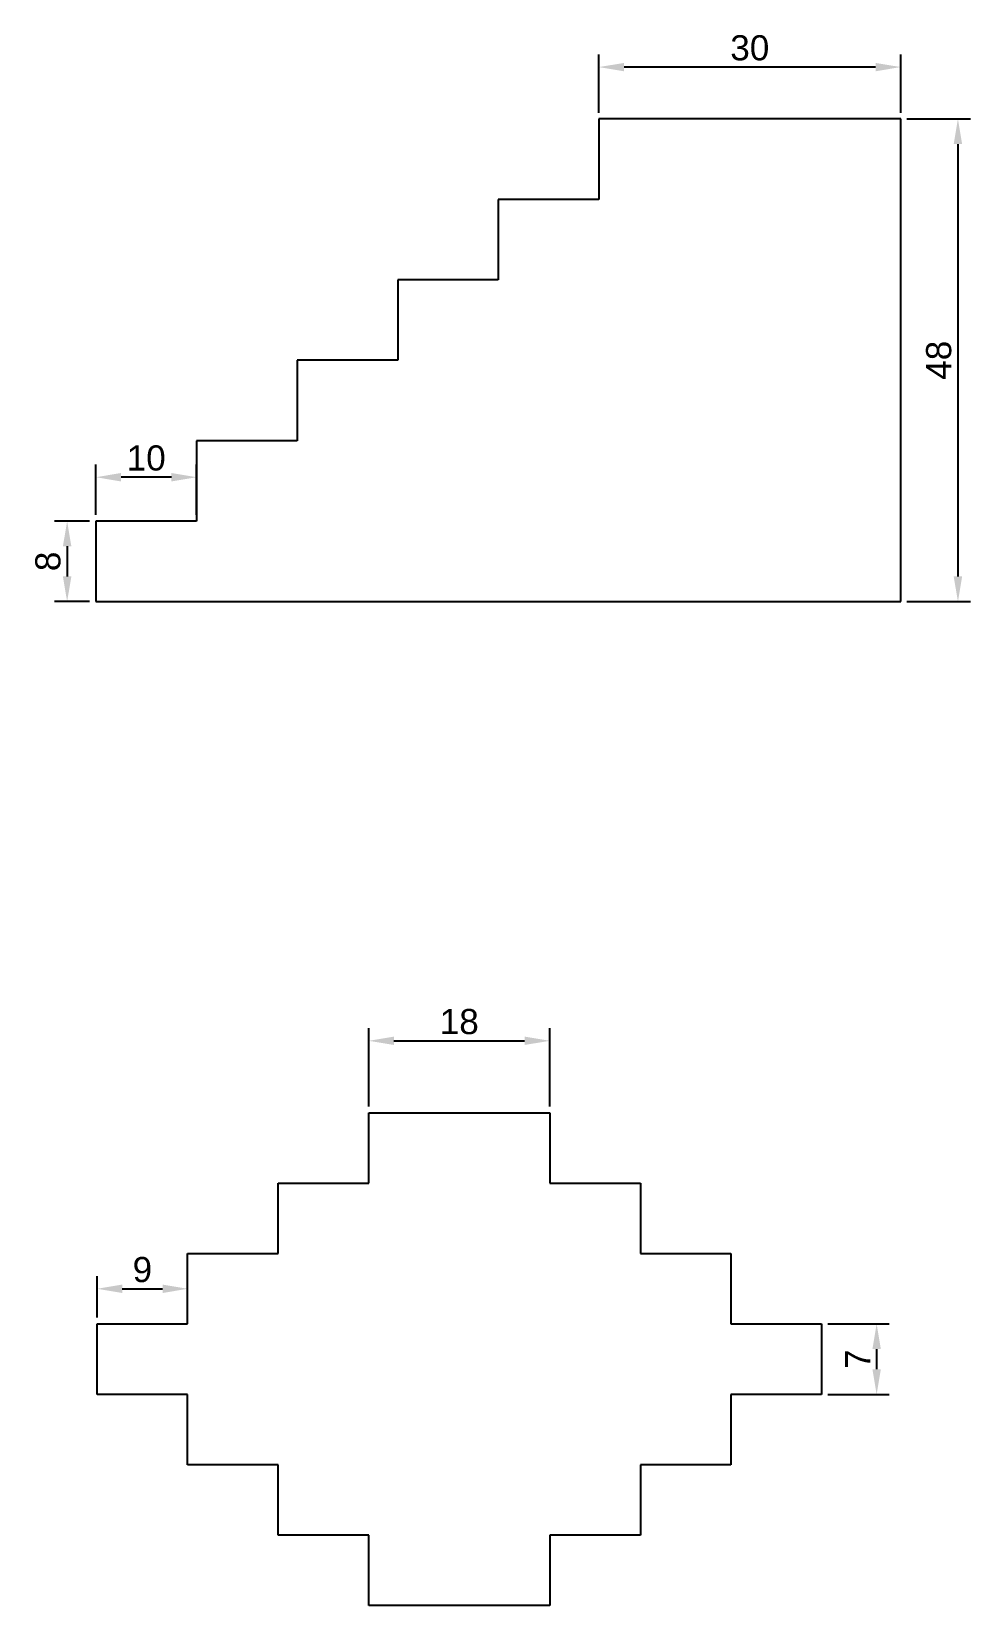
# Model space of a CAD drawing. Header units: millimetres. Extents: x 3414 to 3507, y 801 to 957.
import ezdxf

# ---------------------------------------------------------------- set-up
doc = ezdxf.new("R2010")
doc.units = ezdxf.units.MM
doc.styles.get("Standard").update_dxf_attribs({"font": 'arial.ttf'})
doc.dimstyles.new('ISO-25', dxfattribs={"dimtxt": 2.5, "dimasz": 2.5, "dimexe": 1.25, "dimexo": 0.625, "dimtad": 1, "dimdec": 0, "dimtxsty": 'Standard', "dimcen": 2.5, "dimadec": 0, "dimazin": 0, "dimtfac": 1, "dimtdec": 0, "dimtmove": 0, "dimatfit": 3, "dimfxl": 1, "dimarcsym": 0})

# ---------------------------------------------------------------- blocks, each defined once
blk = doc.blocks.new('*D1')
at = {"color": 0, "lineweight": -2, "transparency": 16777216}
for p, q in [((3500.71, 948.53), (3507.03, 948.53)), ((3505.78, 946.03), (3505.78, 903.03)), ((3500.71, 900.53), (3507.03, 900.53))]:
    blk.add_line(p, q, dxfattribs=at)
at = {"color": 0, "transparency": 16777216}
for points in [[(3505.36, 946.03), (3506.2, 946.03), (3505.78, 948.53)], [(3505.36, 903.03), (3506.2, 903.03), (3505.78, 900.53)]]:
    blk.add_solid(points, dxfattribs=at)
at = {"layer": 'Defpoints', "color": 0, "transparency": 16777216}
for p in [(3500.09, 948.53), (3500.09, 900.53), (3505.78, 900.53)]:
    blk.add_point(p, dxfattribs=at)
at = {"color": 0, "transparency": 16777216, "insert": (3503.88, 924.53), "char_height": 2.5, "attachment_point": 5, "rotation": 90}
blk.add_mtext('48', dxfattribs=at)
blk = doc.blocks.new('*D2')
at = {"color": 0, "lineweight": -2, "transparency": 16777216}
for p, q in [((3470.09, 949.15), (3470.09, 954.94)), ((3500.09, 949.15), (3500.09, 954.94)), ((3497.59, 953.69), (3472.59, 953.69))]:
    blk.add_line(p, q, dxfattribs=at)
at = {"color": 0, "transparency": 16777216}
for points in [[(3472.59, 954.1), (3472.59, 953.27), (3470.09, 953.69)], [(3497.59, 954.1), (3497.59, 953.27), (3500.09, 953.69)]]:
    blk.add_solid(points, dxfattribs=at)
at = {"layer": 'Defpoints', "color": 0, "transparency": 16777216}
for p in [(3470.09, 953.69), (3470.09, 948.53), (3500.09, 948.53)]:
    blk.add_point(p, dxfattribs=at)
at = {"color": 0, "transparency": 16777216, "insert": (3485.09, 955.59), "char_height": 2.5, "attachment_point": 5}
blk.add_mtext('30', dxfattribs=at)
blk = doc.blocks.new('*D3')
at = {"color": 0, "lineweight": -2, "transparency": 16777216}
for p, q in [((3420.09, 909.15), (3420.09, 914.15)), ((3427.59, 912.9), (3422.59, 912.9)), ((3430.09, 909.15), (3430.09, 914.15))]:
    blk.add_line(p, q, dxfattribs=at)
at = {"color": 0, "transparency": 16777216}
for points in [[(3422.59, 913.32), (3422.59, 912.48), (3420.09, 912.9)], [(3427.59, 913.32), (3427.59, 912.48), (3430.09, 912.9)]]:
    blk.add_solid(points, dxfattribs=at)
at = {"layer": 'Defpoints', "color": 0, "transparency": 16777216}
for p in [(3420.09, 912.9), (3420.09, 908.53), (3430.09, 908.53)]:
    blk.add_point(p, dxfattribs=at)
at = {"color": 0, "transparency": 16777216, "insert": (3425.09, 914.8), "char_height": 2.5, "attachment_point": 5}
blk.add_mtext('10', dxfattribs=at)
blk = doc.blocks.new('*D4')
at = {"color": 0, "lineweight": -2, "transparency": 16777216}
for p, q in [((3419.46, 908.53), (3415.98, 908.53)), ((3417.23, 906.03), (3417.23, 903.03)), ((3419.46, 900.53), (3415.98, 900.53))]:
    blk.add_line(p, q, dxfattribs=at)
at = {"color": 0, "transparency": 16777216}
for points in [[(3416.81, 906.03), (3417.65, 906.03), (3417.23, 908.53)], [(3416.81, 903.03), (3417.65, 903.03), (3417.23, 900.53)]]:
    blk.add_solid(points, dxfattribs=at)
at = {"layer": 'Defpoints', "color": 0, "transparency": 16777216}
for p in [(3420.09, 908.53), (3417.23, 900.53), (3420.09, 900.53)]:
    blk.add_point(p, dxfattribs=at)
at = {"color": 0, "transparency": 16777216, "insert": (3415.33, 904.53), "char_height": 2.5, "attachment_point": 5, "rotation": 90}
blk.add_mtext('8', dxfattribs=at)
blk = doc.blocks.new('*D5')
at = {"color": 0, "lineweight": -2, "transparency": 16777216}
for p, q in [((3420.21, 829.32), (3420.21, 833.44)), ((3429.21, 829.32), (3429.21, 833.44)), ((3422.71, 832.19), (3426.71, 832.19))]:
    blk.add_line(p, q, dxfattribs=at)
at = {"color": 0, "transparency": 16777216}
for points in [[(3422.71, 832.61), (3422.71, 831.77), (3420.21, 832.19)], [(3426.71, 832.61), (3426.71, 831.77), (3429.21, 832.19)]]:
    blk.add_solid(points, dxfattribs=at)
at = {"layer": 'Defpoints', "color": 0, "transparency": 16777216}
for p in [(3429.21, 832.19), (3420.21, 828.69), (3429.21, 828.69)]:
    blk.add_point(p, dxfattribs=at)
at = {"color": 0, "transparency": 16777216, "insert": (3424.71, 834.09), "char_height": 2.5, "attachment_point": 5}
blk.add_mtext('9', dxfattribs=at)
blk = doc.blocks.new('*D6')
at = {"color": 0, "lineweight": -2, "transparency": 16777216}
for p, q in [((3447.21, 850.32), (3447.21, 858.1)), ((3465.21, 850.32), (3465.21, 858.1)), ((3449.71, 856.85), (3462.71, 856.85))]:
    blk.add_line(p, q, dxfattribs=at)
at = {"color": 0, "transparency": 16777216}
for points in [[(3449.71, 857.27), (3449.71, 856.44), (3447.21, 856.85)], [(3462.71, 857.27), (3462.71, 856.44), (3465.21, 856.85)]]:
    blk.add_solid(points, dxfattribs=at)
at = {"layer": 'Defpoints', "color": 0, "transparency": 16777216}
for p in [(3465.21, 856.85), (3447.21, 849.69), (3465.21, 849.69)]:
    blk.add_point(p, dxfattribs=at)
at = {"color": 0, "transparency": 16777216, "insert": (3456.21, 858.75), "char_height": 2.5, "attachment_point": 5}
blk.add_mtext('18', dxfattribs=at)
blk = doc.blocks.new('*D7')
at = {"color": 0, "lineweight": -2, "transparency": 16777216}
for p, q in [((3492.84, 828.69), (3498.95, 828.69)), ((3497.7, 826.19), (3497.7, 824.19)), ((3492.84, 821.69), (3498.95, 821.69))]:
    blk.add_line(p, q, dxfattribs=at)
at = {"color": 0, "transparency": 16777216}
for points in [[(3497.28, 826.19), (3498.12, 826.19), (3497.7, 828.69)], [(3497.28, 824.19), (3498.12, 824.19), (3497.7, 821.69)]]:
    blk.add_solid(points, dxfattribs=at)
at = {"layer": 'Defpoints', "color": 0, "transparency": 16777216}
for p in [(3492.21, 828.69), (3492.21, 821.69), (3497.7, 821.69)]:
    blk.add_point(p, dxfattribs=at)
at = {"color": 0, "transparency": 16777216, "insert": (3495.82, 825.19), "char_height": 2.5, "attachment_point": 5, "rotation": 90}
blk.add_mtext('7', dxfattribs=at)

msp = doc.modelspace()

# ---------------------------------------------------------------- linework, layer by layer
for p, q in [((3500.09, 948.53), (3470.09, 948.53)), ((3470.09, 948.53), (3470.09, 940.53)), ((3500.09, 900.53), (3500.09, 948.53)), ((3470.09, 940.53), (3460.09, 940.53)), ((3460.09, 940.53), (3460.09, 932.53)), ((3460.09, 932.53), (3450.09, 932.53)), ((3450.09, 932.53), (3450.09, 924.53)), ((3450.09, 924.53), (3440.09, 924.53)), ((3440.09, 924.53), (3440.09, 916.53)), ((3440.09, 916.53), (3430.09, 916.53)), ((3430.09, 916.53), (3430.09, 908.53)), ((3430.09, 908.53), (3420.09, 908.53)), ((3420.09, 908.53), (3420.09, 900.53)), ((3420.09, 900.53), (3500.09, 900.53)), ((3447.21, 849.69), (3465.21, 849.69)), ((3447.21, 842.69), (3447.21, 849.69)), ((3465.21, 849.69), (3465.21, 842.69)), ((3438.21, 835.69), (3438.21, 842.69)), ((3438.21, 842.69), (3447.21, 842.69)), ((3465.21, 842.69), (3474.21, 842.69)), ((3474.21, 842.69), (3474.21, 835.69)), ((3429.21, 828.69), (3429.21, 835.69)), ((3429.21, 835.69), (3438.21, 835.69)), ((3474.21, 835.69), (3483.21, 835.69)), ((3483.21, 835.69), (3483.21, 828.69)), ((3420.21, 821.69), (3420.21, 828.69)), ((3420.21, 828.69), (3429.21, 828.69)), ((3483.21, 828.69), (3492.21, 828.69)), ((3492.21, 828.69), (3492.21, 821.69)), ((3429.21, 821.69), (3420.21, 821.69)), ((3429.21, 814.69), (3429.21, 821.69)), ((3492.21, 821.69), (3483.21, 821.69)), ((3483.21, 821.69), (3483.21, 814.69)), ((3438.21, 814.69), (3429.21, 814.69)), ((3438.21, 807.69), (3438.21, 814.69)), ((3483.21, 814.69), (3474.21, 814.69)), ((3474.21, 814.69), (3474.21, 807.69)), ((3447.21, 807.69), (3438.21, 807.69)), ((3447.21, 800.69), (3447.21, 807.69)), ((3474.21, 807.69), (3465.21, 807.69)), ((3465.21, 807.69), (3465.21, 800.69)), ((3465.21, 800.69), (3447.21, 800.69))]:
    msp.add_line(p, q)

# ---------------------------------------------------------------- dimensions: what is measured, and where the dimension line sits
for base, p1, p2, picture, middle in [((3470.09, 953.69), (3500.09, 948.53), (3470.09, 948.53), '*D2', (3485.09, 955.59)), ((3420.09, 912.9), (3430.09, 908.53), (3420.09, 908.53), '*D3', (3425.09, 914.8)), ((3465.21, 856.85), (3447.21, 849.69), (3465.21, 849.69), '*D6', (3456.21, 858.75)), ((3429.21, 832.19), (3420.21, 828.69), (3429.21, 828.69), '*D5', (3424.71, 834.09))]:
    dim = msp.add_linear_dim(base=base, p1=p1, p2=p2, dimstyle='ISO-25')
    dim.commit()
    dim.dimension.update_dxf_attribs({"geometry": picture, "text_midpoint": middle})
for base, p1, p2, picture, middle in [((3505.78, 900.53), (3500.09, 948.53), (3500.09, 900.53), '*D1', (3503.88, 924.53)), ((3417.23, 900.53), (3420.09, 908.53), (3420.09, 900.53), '*D4', (3415.33, 904.53)), ((3497.7, 821.69), (3492.21, 828.69), (3492.21, 821.69), '*D7', (3495.82, 825.19))]:
    dim = msp.add_linear_dim(base=base, p1=p1, p2=p2, angle=90, dimstyle='ISO-25')
    dim.commit()
    dim.dimension.update_dxf_attribs({"geometry": picture, "text_midpoint": middle})

doc.saveas('drawing.dxf')
